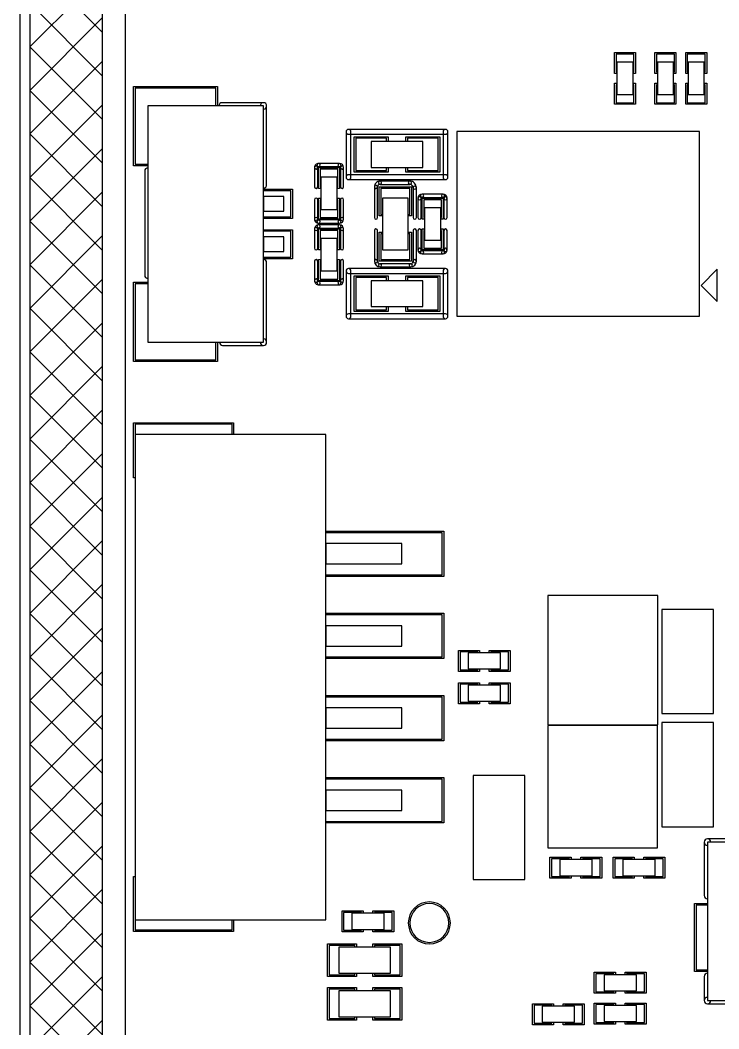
# Model space of a CAD drawing. Header units: millimetres. Extents: x 884 to 1160, y 193 to 343.
# Drawn here: x 1074.36 to 1095.96, y 249.72 to 280.9 of the extents above; entities that cross this region are included whole.
import ezdxf

# ---------------------------------------------------------------- set-up
doc = ezdxf.new("R2010")
doc.units = ezdxf.units.MM
doc.layers.add('', color=7, linetype='Continuous')
doc.layers.add('图层0000', color=7, linetype='Continuous', lineweight=25)

msp = doc.modelspace()

# ---------------------------------------------------------------- hatches: boundary and pattern name
at = {"layer": ''}
h = msp.add_hatch(dxfattribs=at)
h.set_pattern_fill('ANSI37', color=2, scale=0.3)
h.set_pattern_definition([(45, (1074.6578, 219.4562), (-0.673519, 0.673519), []), (135, (1074.6578, 219.4562), (-0.673519, -0.673519), [])])
edge = h.paths.add_edge_path()
edge.add_arc((1076.858, 221.656), 2.2, 180, 270)
edge.add_line((1076.858, 219.456), (1132.858, 219.456))
edge.add_arc((1132.858, 221.656), 2.2, 270, 360)
edge.add_line((1135.058, 221.656), (1135.058, 309.096))
edge.add_arc((1132.858, 309.096), 2.2, 0, 90)
edge.add_line((1132.858, 311.296), (1076.858, 311.296))
edge.add_arc((1076.858, 309.096), 2.2, 90, 180)
edge.add_line((1074.658, 309.096), (1074.658, 221.656))
h.paths.add_polyline_path([(1076.908, 220.946), (1132.808, 220.946), (1132.808, 305.296), (1076.908, 305.296)], flags=16)

# ---------------------------------------------------------------- linework, layer by layer
at = {"layer": '图层0000', "color": 7, "linetype": 'Continuous', "lineweight": 25}
for p, q in [((1074.358, 221.656), (1074.358, 309.096)), ((1074.658, 309.096), (1074.658, 221.656)), ((1076.908, 220.946), (1076.908, 305.296)), ((1077.608, 304.096), (1077.608, 245.896)), ((1092.733, 279.896), (1093.383, 279.896)), ((1092.733, 279.246), (1092.733, 279.896)), ((1093.333, 279.846), (1092.783, 279.846)), ((1092.783, 279.846), (1092.783, 279.296)), ((1093.333, 279.296), (1093.333, 279.846)), ((1093.383, 279.896), (1093.383, 279.246)), ((1093.983, 279.896), (1094.633, 279.896)), ((1093.983, 279.246), (1093.983, 279.896)), ((1094.583, 279.846), (1094.033, 279.846)), ((1094.033, 279.846), (1094.033, 279.296)), ((1094.583, 279.296), (1094.583, 279.846)), ((1094.633, 279.896), (1094.633, 279.246)), ((1094.933, 279.896), (1095.583, 279.896)), ((1094.933, 279.246), (1094.933, 279.896)), ((1095.533, 279.846), (1094.983, 279.846)), ((1094.983, 279.846), (1094.983, 279.296)), ((1095.533, 279.296), (1095.533, 279.846)), ((1095.583, 279.896), (1095.583, 279.246)), ((1093.308, 279.596), (1092.808, 279.596)), ((1092.808, 279.596), (1092.808, 278.596)), ((1093.308, 278.596), (1093.308, 279.596)), ((1094.558, 279.596), (1094.058, 279.596)), ((1094.058, 279.596), (1094.058, 278.596)), ((1094.558, 278.596), (1094.558, 279.596)), ((1095.508, 279.596), (1095.008, 279.596)), ((1095.008, 279.596), (1095.008, 278.596)), ((1095.508, 278.596), (1095.508, 279.596)), ((1092.808, 279.246), (1092.733, 279.246)), ((1092.783, 279.296), (1092.808, 279.296)), ((1093.308, 279.296), (1093.333, 279.296)), ((1093.383, 279.246), (1093.308, 279.246)), ((1094.058, 279.246), (1093.983, 279.246)), ((1094.033, 279.296), (1094.058, 279.296)), ((1094.558, 279.296), (1094.583, 279.296)), ((1094.633, 279.246), (1094.558, 279.246)), ((1095.008, 279.246), (1094.933, 279.246)), ((1094.983, 279.296), (1095.008, 279.296)), ((1095.508, 279.296), (1095.533, 279.296)), ((1095.583, 279.246), (1095.508, 279.246)), ((1077.858, 278.846), (1080.458, 278.846)), ((1077.858, 276.396), (1077.858, 278.846)), ((1080.408, 278.796), (1077.908, 278.796)), ((1077.908, 278.796), (1077.908, 276.446)), ((1080.408, 278.246), (1080.408, 278.796)), ((1080.458, 278.846), (1080.458, 278.246)), ((1092.733, 278.946), (1092.808, 278.946)), ((1092.733, 278.296), (1092.733, 278.946)), ((1092.808, 278.896), (1092.783, 278.896)), ((1092.783, 278.896), (1092.783, 278.346)), ((1093.308, 278.946), (1093.383, 278.946)), ((1093.333, 278.896), (1093.308, 278.896)), ((1093.333, 278.346), (1093.333, 278.896)), ((1093.383, 278.946), (1093.383, 278.296)), ((1093.983, 278.946), (1094.058, 278.946)), ((1093.983, 278.296), (1093.983, 278.946)), ((1094.058, 278.896), (1094.033, 278.896)), ((1094.033, 278.896), (1094.033, 278.346)), ((1094.558, 278.946), (1094.633, 278.946)), ((1094.583, 278.896), (1094.558, 278.896)), ((1094.583, 278.346), (1094.583, 278.896)), ((1094.633, 278.946), (1094.633, 278.296)), ((1094.933, 278.946), (1095.008, 278.946)), ((1094.933, 278.296), (1094.933, 278.946)), ((1095.008, 278.896), (1094.983, 278.896)), ((1094.983, 278.896), (1094.983, 278.346)), ((1095.508, 278.946), (1095.583, 278.946)), ((1095.533, 278.896), (1095.508, 278.896)), ((1095.533, 278.346), (1095.533, 278.896)), ((1095.583, 278.946), (1095.583, 278.296)), ((1092.808, 278.596), (1093.308, 278.596)), ((1094.058, 278.596), (1094.558, 278.596)), ((1095.008, 278.596), (1095.508, 278.596)), ((1081.878, 278.246), (1078.308, 278.246)), ((1078.308, 278.246), (1078.308, 270.946)), ((1081.878, 278.346), (1080.598, 278.346)), ((1081.878, 270.946), (1081.878, 278.246)), ((1081.978, 275.811), (1081.978, 278.246)), ((1093.383, 278.296), (1092.733, 278.296)), ((1092.783, 278.346), (1093.333, 278.346)), ((1094.633, 278.296), (1093.983, 278.296)), ((1094.033, 278.346), (1094.583, 278.346)), ((1095.583, 278.296), (1094.933, 278.296)), ((1094.983, 278.346), (1095.533, 278.346)), ((1084.433, 277.446), (1084.433, 276.046)), ((1087.508, 277.521), (1084.508, 277.521)), ((1084.583, 276.046), (1084.583, 277.446)), ((1087.433, 277.446), (1087.433, 276.046)), ((1087.583, 276.046), (1087.583, 277.446)), ((1095.358, 277.451), (1087.858, 277.451)), ((1087.858, 277.451), (1087.858, 271.751)), ((1095.358, 271.751), (1095.358, 277.451)), ((1084.508, 277.371), (1087.508, 277.371)), ((1084.683, 277.296), (1085.733, 277.296)), ((1084.683, 276.196), (1084.683, 277.296)), ((1085.683, 277.246), (1084.733, 277.246)), ((1084.733, 277.246), (1084.733, 276.246)), ((1086.808, 277.146), (1085.208, 277.146)), ((1085.208, 277.146), (1085.208, 276.346)), ((1085.683, 277.146), (1085.683, 277.246)), ((1085.733, 277.296), (1085.733, 277.146)), ((1086.283, 277.296), (1087.333, 277.296)), ((1086.283, 277.146), (1086.283, 277.296)), ((1087.283, 277.246), (1086.333, 277.246)), ((1086.333, 277.246), (1086.333, 277.146)), ((1086.808, 276.346), (1086.808, 277.146)), ((1087.283, 276.246), (1087.283, 277.246)), ((1087.333, 277.296), (1087.333, 276.196)), ((1078.308, 276.396), (1077.858, 276.396)), ((1077.908, 276.446), (1078.308, 276.446)), ((1078.208, 276.231), (1078.208, 273.011)), ((1083.457, 276.344), (1083.457, 275.747)), ((1083.557, 275.747), (1083.557, 276.344)), ((1083.583, 276.346), (1084.233, 276.346)), ((1083.583, 275.696), (1083.583, 276.346)), ((1084.231, 276.471), (1083.584, 276.471)), ((1083.584, 276.371), (1084.231, 276.371)), ((1084.183, 276.296), (1083.633, 276.296)), ((1083.633, 276.296), (1083.633, 275.746)), ((1084.183, 275.746), (1084.183, 276.296)), ((1084.233, 276.346), (1084.233, 275.696)), ((1084.258, 276.344), (1084.258, 275.747)), ((1084.358, 275.747), (1084.358, 276.344)), ((1085.733, 276.196), (1084.683, 276.196)), ((1084.733, 276.246), (1085.683, 276.246)), ((1085.208, 276.346), (1086.808, 276.346)), ((1085.683, 276.246), (1085.683, 276.346)), ((1085.733, 276.346), (1085.733, 276.196)), ((1086.283, 276.196), (1086.283, 276.346)), ((1087.333, 276.196), (1086.283, 276.196)), ((1086.333, 276.346), (1086.333, 276.246)), ((1086.333, 276.246), (1087.283, 276.246)), ((1084.158, 276.046), (1083.658, 276.046)), ((1083.658, 276.046), (1083.658, 275.046)), ((1084.158, 275.046), (1084.158, 276.046)), ((1087.508, 276.121), (1084.508, 276.121)), ((1084.508, 275.971), (1087.508, 275.971)), ((1086.408, 275.921), (1085.483, 275.921)), ((1081.878, 275.671), (1082.778, 275.671)), ((1082.728, 275.621), (1081.878, 275.621)), ((1082.728, 274.821), (1082.728, 275.621)), ((1082.778, 275.671), (1082.778, 274.771)), ((1083.658, 275.696), (1083.583, 275.696)), ((1083.633, 275.746), (1083.658, 275.746)), ((1084.158, 275.746), (1084.183, 275.746)), ((1084.233, 275.696), (1084.158, 275.696)), ((1085.308, 275.746), (1085.308, 274.796)), ((1085.408, 274.796), (1085.408, 275.746)), ((1085.458, 275.746), (1086.458, 275.746)), ((1085.458, 274.846), (1085.458, 275.746)), ((1085.483, 275.821), (1086.408, 275.821)), ((1086.408, 275.696), (1085.508, 275.696)), ((1085.508, 275.696), (1085.508, 274.896)), ((1086.408, 274.896), (1086.408, 275.696)), ((1086.458, 275.746), (1086.458, 274.846)), ((1086.508, 275.721), (1086.508, 274.796)), ((1086.608, 274.796), (1086.608, 275.721)), ((1081.878, 275.446), (1081.878, 274.996)), ((1082.508, 275.446), (1081.878, 275.446)), ((1082.508, 274.996), (1082.508, 275.446)), ((1083.457, 275.346), (1083.457, 274.748)), ((1083.557, 274.748), (1083.557, 275.346)), ((1083.583, 275.396), (1083.658, 275.396)), ((1083.583, 274.746), (1083.583, 275.396)), ((1083.658, 275.346), (1083.633, 275.346)), ((1083.633, 275.346), (1083.633, 274.796)), ((1084.158, 275.396), (1084.233, 275.396)), ((1084.183, 275.346), (1084.158, 275.346)), ((1084.183, 274.796), (1084.183, 275.346)), ((1084.233, 275.396), (1084.233, 274.746)), ((1084.258, 275.346), (1084.258, 274.748)), ((1084.358, 274.748), (1084.358, 275.346)), ((1086.358, 275.396), (1085.558, 275.396)), ((1085.558, 275.396), (1085.558, 273.796)), ((1086.358, 273.796), (1086.358, 275.396)), ((1086.657, 275.394), (1086.657, 274.797)), ((1086.757, 274.797), (1086.757, 275.394)), ((1086.783, 275.396), (1087.433, 275.396)), ((1086.783, 274.746), (1086.783, 275.396)), ((1087.431, 275.521), (1086.784, 275.521)), ((1086.784, 275.421), (1087.431, 275.421)), ((1087.383, 275.346), (1086.833, 275.346)), ((1086.833, 275.346), (1086.833, 274.796)), ((1087.383, 274.796), (1087.383, 275.346)), ((1087.433, 275.396), (1087.433, 274.746)), ((1087.458, 275.394), (1087.458, 274.797)), ((1087.558, 274.797), (1087.558, 275.394)), ((1081.878, 274.996), (1082.508, 274.996)), ((1083.658, 275.046), (1084.158, 275.046)), ((1087.358, 275.096), (1086.858, 275.096)), ((1086.858, 275.096), (1086.858, 274.096)), ((1087.358, 274.096), (1087.358, 275.096)), ((1081.878, 274.821), (1082.728, 274.821)), ((1082.778, 274.771), (1081.878, 274.771)), ((1084.233, 274.746), (1083.583, 274.746)), ((1084.231, 274.721), (1083.584, 274.721)), ((1083.633, 274.796), (1084.183, 274.796)), ((1085.558, 274.846), (1085.458, 274.846)), ((1085.508, 274.896), (1085.558, 274.896)), ((1086.358, 274.896), (1086.408, 274.896)), ((1086.458, 274.846), (1086.358, 274.846)), ((1086.858, 274.746), (1086.783, 274.746)), ((1086.833, 274.796), (1086.858, 274.796)), ((1087.358, 274.796), (1087.383, 274.796)), ((1087.433, 274.746), (1087.358, 274.746)), ((1081.878, 274.421), (1082.778, 274.421)), ((1082.728, 274.371), (1081.878, 274.371)), ((1082.728, 273.571), (1082.728, 274.371)), ((1082.778, 274.421), (1082.778, 273.521)), ((1083.457, 274.444), (1083.457, 273.847)), ((1083.557, 273.847), (1083.557, 274.444)), ((1083.583, 274.446), (1084.233, 274.446)), ((1083.583, 273.796), (1083.583, 274.446)), ((1083.584, 274.621), (1084.231, 274.621)), ((1084.231, 274.571), (1083.584, 274.571)), ((1083.584, 274.471), (1084.231, 274.471)), ((1084.183, 274.396), (1083.633, 274.396)), ((1083.633, 274.396), (1083.633, 273.846)), ((1084.183, 273.846), (1084.183, 274.396)), ((1084.233, 274.446), (1084.233, 273.796)), ((1084.258, 274.444), (1084.258, 273.847)), ((1084.358, 273.847), (1084.358, 274.444)), ((1085.308, 274.396), (1085.308, 273.446)), ((1085.408, 273.446), (1085.408, 274.396)), ((1085.458, 274.346), (1085.558, 274.346)), ((1085.458, 273.446), (1085.458, 274.346)), ((1086.358, 274.346), (1086.458, 274.346)), ((1086.458, 274.346), (1086.458, 273.446)), ((1086.508, 274.396), (1086.508, 273.446)), ((1086.608, 273.446), (1086.608, 274.396)), ((1086.657, 274.396), (1086.657, 273.798)), ((1086.757, 273.798), (1086.757, 274.396)), ((1086.783, 274.446), (1086.858, 274.446)), ((1086.783, 273.796), (1086.783, 274.446)), ((1086.858, 274.396), (1086.833, 274.396)), ((1086.833, 274.396), (1086.833, 273.846)), ((1087.358, 274.446), (1087.433, 274.446)), ((1087.383, 274.396), (1087.358, 274.396)), ((1087.383, 273.846), (1087.383, 274.396)), ((1087.433, 274.446), (1087.433, 273.796)), ((1087.458, 274.396), (1087.458, 273.798)), ((1087.558, 273.798), (1087.558, 274.396)), ((1081.878, 274.196), (1081.878, 273.746)), ((1082.508, 274.196), (1081.878, 274.196)), ((1082.508, 273.746), (1082.508, 274.196)), ((1084.158, 274.146), (1083.658, 274.146)), ((1083.658, 274.146), (1083.658, 273.146)), ((1084.158, 273.146), (1084.158, 274.146)), ((1085.558, 274.296), (1085.508, 274.296)), ((1085.508, 274.296), (1085.508, 273.496)), ((1086.408, 274.296), (1086.358, 274.296)), ((1086.408, 273.496), (1086.408, 274.296)), ((1086.858, 274.096), (1087.358, 274.096)), ((1081.878, 273.746), (1082.508, 273.746)), ((1083.658, 273.796), (1083.583, 273.796)), ((1083.633, 273.846), (1083.658, 273.846)), ((1084.158, 273.846), (1084.183, 273.846)), ((1084.233, 273.796), (1084.158, 273.796)), ((1085.558, 273.796), (1086.358, 273.796)), ((1087.433, 273.796), (1086.783, 273.796)), ((1087.431, 273.771), (1086.784, 273.771)), ((1086.833, 273.846), (1087.383, 273.846)), ((1081.878, 273.571), (1082.728, 273.571)), ((1082.778, 273.521), (1081.878, 273.521)), ((1081.978, 270.946), (1081.978, 273.401)), ((1083.457, 273.446), (1083.457, 272.848)), ((1083.557, 272.848), (1083.557, 273.446)), ((1083.583, 273.496), (1083.658, 273.496)), ((1083.583, 272.846), (1083.583, 273.496)), ((1083.658, 273.446), (1083.633, 273.446)), ((1083.633, 273.446), (1083.633, 272.896)), ((1084.158, 273.496), (1084.233, 273.496)), ((1084.183, 273.446), (1084.158, 273.446)), ((1084.183, 272.896), (1084.183, 273.446)), ((1084.233, 273.496), (1084.233, 272.846)), ((1084.258, 273.446), (1084.258, 272.848)), ((1084.358, 272.848), (1084.358, 273.446)), ((1086.458, 273.446), (1085.458, 273.446)), ((1085.508, 273.496), (1086.408, 273.496)), ((1086.784, 273.671), (1087.431, 273.671)), ((1083.658, 273.146), (1084.158, 273.146)), ((1084.433, 273.146), (1084.433, 271.746)), ((1087.508, 273.221), (1084.508, 273.221)), ((1084.583, 271.746), (1084.583, 273.146)), ((1086.433, 273.371), (1085.483, 273.371)), ((1085.483, 273.271), (1086.433, 273.271)), ((1087.433, 273.146), (1087.433, 271.746)), ((1087.583, 271.746), (1087.583, 273.146)), ((1095.908, 273.201), (1095.408, 272.701)), ((1095.908, 272.201), (1095.908, 273.201)), ((1077.858, 272.796), (1078.308, 272.796)), ((1077.858, 270.346), (1077.858, 272.796)), ((1084.233, 272.846), (1083.583, 272.846)), ((1084.231, 272.821), (1083.584, 272.821)), ((1083.633, 272.896), (1084.183, 272.896)), ((1084.508, 273.071), (1087.508, 273.071)), ((1084.683, 272.996), (1085.733, 272.996)), ((1084.683, 271.896), (1084.683, 272.996)), ((1085.683, 272.946), (1084.733, 272.946)), ((1084.733, 272.946), (1084.733, 271.946)), ((1086.808, 272.846), (1085.208, 272.846)), ((1085.208, 272.846), (1085.208, 272.046)), ((1085.683, 272.846), (1085.683, 272.946)), ((1085.733, 272.996), (1085.733, 272.846)), ((1086.283, 272.996), (1087.333, 272.996)), ((1086.283, 272.846), (1086.283, 272.996)), ((1087.283, 272.946), (1086.333, 272.946)), ((1086.333, 272.946), (1086.333, 272.846)), ((1086.808, 272.046), (1086.808, 272.846)), ((1087.283, 271.946), (1087.283, 272.946)), ((1087.333, 272.996), (1087.333, 271.896)), ((1078.308, 272.746), (1077.908, 272.746)), ((1077.908, 272.746), (1077.908, 270.396)), ((1083.584, 272.721), (1084.231, 272.721)), ((1095.408, 272.701), (1095.908, 272.201)), ((1085.733, 271.896), (1084.683, 271.896)), ((1084.733, 271.946), (1085.683, 271.946)), ((1085.208, 272.046), (1086.808, 272.046)), ((1085.683, 271.946), (1085.683, 272.046)), ((1085.733, 272.046), (1085.733, 271.896)), ((1086.283, 271.896), (1086.283, 272.046)), ((1087.333, 271.896), (1086.283, 271.896)), ((1086.333, 272.046), (1086.333, 271.946)), ((1086.333, 271.946), (1087.283, 271.946)), ((1087.508, 271.821), (1084.508, 271.821)), ((1084.508, 271.671), (1087.508, 271.671)), ((1087.858, 271.751), (1095.358, 271.751)), ((1078.308, 270.946), (1081.878, 270.946)), ((1080.408, 270.396), (1080.408, 270.946)), ((1080.458, 270.946), (1080.458, 270.346)), ((1080.618, 270.846), (1081.878, 270.846)), ((1080.458, 270.346), (1077.858, 270.346)), ((1077.908, 270.396), (1080.408, 270.396)), ((1077.858, 268.456), (1080.958, 268.456)), ((1077.858, 266.756), (1077.858, 268.456)), ((1080.908, 268.406), (1077.908, 268.406)), ((1077.908, 268.406), (1077.908, 268.096)), ((1080.908, 268.096), (1080.908, 268.406)), ((1080.958, 268.456), (1080.958, 268.096)), ((1083.808, 268.096), (1077.908, 268.096)), ((1077.908, 268.096), (1077.908, 253.096)), ((1083.808, 253.096), (1083.808, 268.096)), ((1077.908, 266.756), (1077.858, 266.756)), ((1083.808, 265.106), (1087.458, 265.106)), ((1087.408, 265.056), (1083.808, 265.056)), ((1087.408, 263.756), (1087.408, 265.056)), ((1087.458, 265.106), (1087.458, 263.706)), ((1086.158, 264.721), (1083.808, 264.721)), ((1083.808, 264.721), (1083.808, 264.091)), ((1086.158, 264.091), (1086.158, 264.721)), ((1083.808, 264.091), (1086.158, 264.091)), ((1083.808, 263.756), (1087.408, 263.756)), ((1087.458, 263.706), (1083.808, 263.706)), ((1094.068, 263.116), (1090.668, 263.116)), ((1090.668, 263.116), (1090.668, 259.116)), ((1094.068, 259.116), (1094.068, 263.116)), ((1083.808, 262.566), (1087.458, 262.566)), ((1087.408, 262.516), (1083.808, 262.516)), ((1087.408, 261.216), (1087.408, 262.516)), ((1087.458, 262.566), (1087.458, 261.166)), ((1094.198, 262.686), (1094.198, 259.466)), ((1095.798, 262.686), (1094.198, 262.686)), ((1095.798, 259.466), (1095.798, 262.686)), ((1086.158, 262.181), (1083.808, 262.181)), ((1083.808, 262.181), (1083.808, 261.551)), ((1086.158, 261.551), (1086.158, 262.181)), ((1083.808, 261.551), (1086.158, 261.551)), ((1087.908, 261.421), (1088.558, 261.421)), ((1087.908, 260.771), (1087.908, 261.421)), ((1088.508, 261.371), (1087.958, 261.371)), ((1087.958, 261.371), (1087.958, 260.821)), ((1089.208, 261.346), (1088.208, 261.346)), ((1088.208, 261.346), (1088.208, 260.846)), ((1088.508, 261.346), (1088.508, 261.371)), ((1088.558, 261.421), (1088.558, 261.346)), ((1088.858, 261.421), (1089.508, 261.421)), ((1088.858, 261.346), (1088.858, 261.421)), ((1089.458, 261.371), (1088.908, 261.371)), ((1088.908, 261.371), (1088.908, 261.346)), ((1089.208, 260.846), (1089.208, 261.346)), ((1089.458, 260.821), (1089.458, 261.371)), ((1089.508, 261.421), (1089.508, 260.771)), ((1083.808, 261.216), (1087.408, 261.216)), ((1087.458, 261.166), (1083.808, 261.166)), ((1088.558, 260.771), (1087.908, 260.771)), ((1087.958, 260.821), (1088.508, 260.821)), ((1088.208, 260.846), (1089.208, 260.846)), ((1088.508, 260.821), (1088.508, 260.846)), ((1088.558, 260.846), (1088.558, 260.771)), ((1088.858, 260.771), (1088.858, 260.846)), ((1089.508, 260.771), (1088.858, 260.771)), ((1088.908, 260.846), (1088.908, 260.821)), ((1088.908, 260.821), (1089.458, 260.821)), ((1087.908, 260.421), (1088.558, 260.421)), ((1087.908, 259.771), (1087.908, 260.421)), ((1088.508, 260.371), (1087.958, 260.371)), ((1087.958, 260.371), (1087.958, 259.821)), ((1089.208, 260.346), (1088.208, 260.346)), ((1088.208, 260.346), (1088.208, 259.846)), ((1088.508, 260.346), (1088.508, 260.371)), ((1088.558, 260.421), (1088.558, 260.346)), ((1088.858, 260.421), (1089.508, 260.421)), ((1088.858, 260.346), (1088.858, 260.421)), ((1089.458, 260.371), (1088.908, 260.371)), ((1088.908, 260.371), (1088.908, 260.346)), ((1089.208, 259.846), (1089.208, 260.346)), ((1089.458, 259.821), (1089.458, 260.371)), ((1089.508, 260.421), (1089.508, 259.771)), ((1083.808, 260.026), (1087.458, 260.026)), ((1087.458, 260.026), (1087.458, 258.626)), ((1087.408, 259.976), (1083.808, 259.976)), ((1087.408, 258.676), (1087.408, 259.976)), ((1088.558, 259.771), (1087.908, 259.771)), ((1087.958, 259.821), (1088.508, 259.821)), ((1088.208, 259.846), (1089.208, 259.846)), ((1088.508, 259.821), (1088.508, 259.846)), ((1088.558, 259.846), (1088.558, 259.771)), ((1088.858, 259.771), (1088.858, 259.846)), ((1089.508, 259.771), (1088.858, 259.771)), ((1088.908, 259.846), (1088.908, 259.821)), ((1088.908, 259.821), (1089.458, 259.821)), ((1086.158, 259.641), (1083.808, 259.641)), ((1083.808, 259.641), (1083.808, 259.011)), ((1086.158, 259.011), (1086.158, 259.641)), ((1094.198, 259.466), (1095.798, 259.466)), ((1090.668, 259.116), (1094.068, 259.116)), ((1094.058, 259.096), (1090.668, 259.096)), ((1090.668, 259.096), (1090.668, 255.316)), ((1094.058, 255.316), (1094.058, 259.096)), ((1094.198, 259.186), (1094.198, 255.966)), ((1095.798, 259.186), (1094.198, 259.186)), ((1095.798, 255.966), (1095.798, 259.186)), ((1083.808, 259.011), (1086.158, 259.011)), ((1083.808, 258.676), (1087.408, 258.676)), ((1087.458, 258.626), (1083.808, 258.626)), ((1089.958, 257.556), (1088.358, 257.556)), ((1088.358, 257.556), (1088.358, 254.336)), ((1089.958, 254.336), (1089.958, 257.556)), ((1083.808, 257.486), (1087.458, 257.486)), ((1087.408, 257.436), (1083.808, 257.436)), ((1087.408, 256.136), (1087.408, 257.436)), ((1087.458, 257.486), (1087.458, 256.086)), ((1086.158, 257.101), (1083.808, 257.101)), ((1083.808, 257.101), (1083.808, 256.471)), ((1086.158, 256.471), (1086.158, 257.101)), ((1083.808, 256.471), (1086.158, 256.471)), ((1083.808, 256.136), (1087.408, 256.136)), ((1087.458, 256.086), (1083.808, 256.086)), ((1094.198, 255.966), (1095.798, 255.966)), ((1090.668, 255.316), (1094.058, 255.316)), ((1095.508, 255.496), (1095.508, 253.846)), ((1097.308, 255.596), (1095.608, 255.596)), ((1114.208, 255.496), (1095.608, 255.496)), ((1095.608, 255.496), (1095.608, 250.596)), ((1090.738, 255.031), (1091.388, 255.031)), ((1090.738, 254.381), (1090.738, 255.031)), ((1091.388, 255.031), (1091.388, 254.956)), ((1091.688, 255.031), (1092.338, 255.031)), ((1091.688, 254.956), (1091.688, 255.031)), ((1092.338, 255.031), (1092.338, 254.381)), ((1092.688, 255.031), (1093.338, 255.031)), ((1092.688, 254.381), (1092.688, 255.031)), ((1093.338, 255.031), (1093.338, 254.956)), ((1093.638, 255.031), (1094.288, 255.031)), ((1093.638, 254.956), (1093.638, 255.031)), ((1094.288, 255.031), (1094.288, 254.381)), ((1091.338, 254.981), (1090.788, 254.981)), ((1090.788, 254.981), (1090.788, 254.431)), ((1092.038, 254.956), (1091.038, 254.956)), ((1091.038, 254.956), (1091.038, 254.456)), ((1091.338, 254.956), (1091.338, 254.981)), ((1092.288, 254.981), (1091.738, 254.981)), ((1091.738, 254.981), (1091.738, 254.956)), ((1092.038, 254.456), (1092.038, 254.956)), ((1092.288, 254.431), (1092.288, 254.981)), ((1093.288, 254.981), (1092.738, 254.981)), ((1092.738, 254.981), (1092.738, 254.431)), ((1093.988, 254.956), (1092.988, 254.956)), ((1092.988, 254.956), (1092.988, 254.456)), ((1093.288, 254.956), (1093.288, 254.981)), ((1094.238, 254.981), (1093.688, 254.981)), ((1093.688, 254.981), (1093.688, 254.956)), ((1093.988, 254.456), (1093.988, 254.956)), ((1094.238, 254.431), (1094.238, 254.981)), ((1077.858, 254.436), (1077.908, 254.436)), ((1077.858, 252.736), (1077.858, 254.436)), ((1091.388, 254.381), (1090.738, 254.381)), ((1090.788, 254.431), (1091.338, 254.431)), ((1091.038, 254.456), (1092.038, 254.456)), ((1091.338, 254.431), (1091.338, 254.456)), ((1091.388, 254.456), (1091.388, 254.381)), ((1091.688, 254.381), (1091.688, 254.456)), ((1092.338, 254.381), (1091.688, 254.381)), ((1091.738, 254.456), (1091.738, 254.431)), ((1091.738, 254.431), (1092.288, 254.431)), ((1093.338, 254.381), (1092.688, 254.381)), ((1092.738, 254.431), (1093.288, 254.431)), ((1092.988, 254.456), (1093.988, 254.456)), ((1093.288, 254.431), (1093.288, 254.456)), ((1093.338, 254.456), (1093.338, 254.381)), ((1093.638, 254.381), (1093.638, 254.456)), ((1094.288, 254.381), (1093.638, 254.381)), ((1093.688, 254.456), (1093.688, 254.431)), ((1093.688, 254.431), (1094.238, 254.431)), ((1088.358, 254.336), (1089.958, 254.336)), ((1095.208, 253.596), (1095.608, 253.596)), ((1095.208, 251.496), (1095.208, 253.596)), ((1095.608, 253.546), (1095.258, 253.546)), ((1095.258, 253.546), (1095.258, 251.546)), ((1084.308, 253.371), (1084.958, 253.371)), ((1084.308, 252.721), (1084.308, 253.371)), ((1084.908, 253.321), (1084.358, 253.321)), ((1084.358, 253.321), (1084.358, 252.771)), ((1085.608, 253.296), (1084.608, 253.296)), ((1084.608, 253.296), (1084.608, 252.796)), ((1084.908, 253.296), (1084.908, 253.321)), ((1084.958, 253.371), (1084.958, 253.296)), ((1085.258, 253.371), (1085.908, 253.371)), ((1085.258, 253.296), (1085.258, 253.371)), ((1085.858, 253.321), (1085.308, 253.321)), ((1085.308, 253.321), (1085.308, 253.296)), ((1085.608, 252.796), (1085.608, 253.296)), ((1085.858, 252.771), (1085.858, 253.321)), ((1085.908, 253.371), (1085.908, 252.721)), ((1077.908, 253.096), (1077.908, 252.786)), ((1077.908, 253.096), (1083.808, 253.096)), ((1080.908, 252.786), (1080.908, 253.096)), ((1080.958, 253.096), (1080.958, 252.736)), ((1080.958, 252.736), (1077.858, 252.736)), ((1077.908, 252.786), (1080.908, 252.786)), ((1084.958, 252.721), (1084.308, 252.721)), ((1084.358, 252.771), (1084.908, 252.771)), ((1084.608, 252.796), (1085.608, 252.796)), ((1084.908, 252.771), (1084.908, 252.796)), ((1084.958, 252.796), (1084.958, 252.721)), ((1085.258, 252.721), (1085.258, 252.796)), ((1085.908, 252.721), (1085.258, 252.721)), ((1085.308, 252.796), (1085.308, 252.771)), ((1085.308, 252.771), (1085.858, 252.771)), ((1083.858, 252.346), (1084.758, 252.346)), ((1083.858, 251.346), (1083.858, 252.346)), ((1084.708, 252.296), (1083.908, 252.296)), ((1083.908, 252.296), (1083.908, 251.396)), ((1085.808, 252.246), (1084.208, 252.246)), ((1084.208, 252.246), (1084.208, 251.446)), ((1084.708, 252.246), (1084.708, 252.296)), ((1084.758, 252.346), (1084.758, 252.246)), ((1085.258, 252.346), (1086.158, 252.346)), ((1085.258, 252.246), (1085.258, 252.346)), ((1086.108, 252.296), (1085.308, 252.296)), ((1085.308, 252.296), (1085.308, 252.246)), ((1085.808, 251.446), (1085.808, 252.246)), ((1086.108, 251.396), (1086.108, 252.296)), ((1086.158, 252.346), (1086.158, 251.346)), ((1084.758, 251.346), (1083.858, 251.346)), ((1083.908, 251.396), (1084.708, 251.396)), ((1084.208, 251.446), (1085.808, 251.446)), ((1084.708, 251.396), (1084.708, 251.446)), ((1084.758, 251.446), (1084.758, 251.346)), ((1085.258, 251.346), (1085.258, 251.446)), ((1086.158, 251.346), (1085.258, 251.346)), ((1085.308, 251.446), (1085.308, 251.396)), ((1085.308, 251.396), (1086.108, 251.396)), ((1092.108, 251.471), (1092.758, 251.471)), ((1092.108, 250.821), (1092.108, 251.471)), ((1092.708, 251.421), (1092.158, 251.421)), ((1092.158, 251.421), (1092.158, 250.871)), ((1093.408, 251.396), (1092.408, 251.396)), ((1092.408, 251.396), (1092.408, 250.896)), ((1092.708, 251.396), (1092.708, 251.421)), ((1092.758, 251.471), (1092.758, 251.396)), ((1093.058, 251.471), (1093.708, 251.471)), ((1093.058, 251.396), (1093.058, 251.471)), ((1093.658, 251.421), (1093.108, 251.421)), ((1093.108, 251.421), (1093.108, 251.396)), ((1093.408, 250.896), (1093.408, 251.396)), ((1093.658, 250.871), (1093.658, 251.421)), ((1093.708, 251.471), (1093.708, 250.821)), ((1095.608, 251.496), (1095.208, 251.496)), ((1095.258, 251.546), (1095.608, 251.546)), ((1095.508, 251.346), (1095.508, 250.596)), ((1083.858, 250.996), (1084.758, 250.996)), ((1083.858, 249.996), (1083.858, 250.996)), ((1084.708, 250.946), (1083.908, 250.946)), ((1083.908, 250.946), (1083.908, 250.046)), ((1084.708, 250.896), (1084.708, 250.946)), ((1084.758, 250.996), (1084.758, 250.896)), ((1085.258, 250.996), (1086.158, 250.996)), ((1085.258, 250.896), (1085.258, 250.996)), ((1086.108, 250.946), (1085.308, 250.946)), ((1085.308, 250.946), (1085.308, 250.896)), ((1086.108, 250.046), (1086.108, 250.946)), ((1086.158, 250.996), (1086.158, 249.996)), ((1085.808, 250.896), (1084.208, 250.896)), ((1084.208, 250.896), (1084.208, 250.096)), ((1085.808, 250.096), (1085.808, 250.896)), ((1092.758, 250.821), (1092.108, 250.821)), ((1092.158, 250.871), (1092.708, 250.871)), ((1092.408, 250.896), (1093.408, 250.896)), ((1092.708, 250.871), (1092.708, 250.896)), ((1092.758, 250.896), (1092.758, 250.821)), ((1093.058, 250.821), (1093.058, 250.896)), ((1093.708, 250.821), (1093.058, 250.821)), ((1093.108, 250.896), (1093.108, 250.871)), ((1093.108, 250.871), (1093.658, 250.871)), ((1090.198, 250.501), (1090.848, 250.501)), ((1090.198, 249.851), (1090.198, 250.501)), ((1090.798, 250.451), (1090.248, 250.451)), ((1090.248, 250.451), (1090.248, 249.901)), ((1091.498, 250.426), (1090.498, 250.426)), ((1090.498, 250.426), (1090.498, 249.926)), ((1090.798, 250.426), (1090.798, 250.451)), ((1090.848, 250.501), (1090.848, 250.426)), ((1091.148, 250.501), (1091.798, 250.501)), ((1091.148, 250.426), (1091.148, 250.501)), ((1091.748, 250.451), (1091.198, 250.451)), ((1091.198, 250.451), (1091.198, 250.426)), ((1091.498, 249.926), (1091.498, 250.426)), ((1091.748, 249.901), (1091.748, 250.451)), ((1091.798, 250.501), (1091.798, 249.851)), ((1092.108, 250.521), (1092.758, 250.521)), ((1092.108, 249.871), (1092.108, 250.521)), ((1092.708, 250.471), (1092.158, 250.471)), ((1092.158, 250.471), (1092.158, 249.921)), ((1093.408, 250.446), (1092.408, 250.446)), ((1092.408, 250.446), (1092.408, 249.946)), ((1092.708, 250.446), (1092.708, 250.471)), ((1092.758, 250.521), (1092.758, 250.446)), ((1093.058, 250.521), (1093.708, 250.521)), ((1093.058, 250.446), (1093.058, 250.521)), ((1093.658, 250.471), (1093.108, 250.471)), ((1093.108, 250.471), (1093.108, 250.446)), ((1093.408, 249.946), (1093.408, 250.446)), ((1093.658, 249.921), (1093.658, 250.471)), ((1093.708, 250.521), (1093.708, 249.871)), ((1095.608, 250.596), (1114.208, 250.596)), ((1095.608, 250.496), (1097.108, 250.496)), ((1083.908, 250.046), (1084.708, 250.046)), ((1084.208, 250.096), (1085.808, 250.096)), ((1084.708, 250.046), (1084.708, 250.096)), ((1084.758, 250.096), (1084.758, 249.996)), ((1085.258, 249.996), (1085.258, 250.096)), ((1085.308, 250.096), (1085.308, 250.046)), ((1085.308, 250.046), (1086.108, 250.046)), ((1084.758, 249.996), (1083.858, 249.996)), ((1086.158, 249.996), (1085.258, 249.996)), ((1090.848, 249.851), (1090.198, 249.851)), ((1090.248, 249.901), (1090.798, 249.901)), ((1090.498, 249.926), (1091.498, 249.926)), ((1090.798, 249.901), (1090.798, 249.926)), ((1090.848, 249.926), (1090.848, 249.851)), ((1091.148, 249.851), (1091.148, 249.926)), ((1091.798, 249.851), (1091.148, 249.851)), ((1091.198, 249.926), (1091.198, 249.901)), ((1091.198, 249.901), (1091.748, 249.901)), ((1092.758, 249.871), (1092.108, 249.871)), ((1092.158, 249.921), (1092.708, 249.921)), ((1092.408, 249.946), (1093.408, 249.946)), ((1092.708, 249.921), (1092.708, 249.946)), ((1092.758, 249.946), (1092.758, 249.871)), ((1093.058, 249.871), (1093.058, 249.946)), ((1093.708, 249.871), (1093.058, 249.871)), ((1093.108, 249.946), (1093.108, 249.921)), ((1093.108, 249.921), (1093.658, 249.921))]:
    msp.add_line(p, q, dxfattribs=at)
for centre, radius, start, end in [((1080.598, 278.246), 0.1, 90, 180), ((1081.878, 278.246), 0.1, 0, 180), ((1081.878, 278.246), 0.1, 270, 90), ((1084.508, 277.446), 0.075, 0, 180), ((1084.508, 277.446), 0.075, 90, 270), ((1087.508, 277.446), 0.075, 0, 180), ((1087.508, 277.446), 0.075, 270, 90), ((1078.308, 276.231), 0.1, 90, 180), ((1083.584, 276.344), 0.127, 89.9997, 180), ((1083.507, 276.344), 0.05, 0, 180), ((1083.507, 276.344), 0.05, 180, 0), ((1083.584, 276.421), 0.05, 90, 270), ((1083.584, 276.344), 0.027, 89.999, 179.9997), ((1083.584, 276.421), 0.05, 270, 90), ((1084.231, 276.421), 0.05, 90, 270), ((1084.231, 276.421), 0.05, 270, 90), ((1084.231, 276.344), 0.127, 0.0004, 89.9999), ((1084.231, 276.344), 0.027, 359.9981, 90.0032), ((1084.308, 276.344), 0.05, 0, 180), ((1084.308, 276.344), 0.05, 180, 0), ((1084.508, 276.046), 0.075, 90, 270), ((1084.508, 276.046), 0.075, 180, 0), ((1085.483, 275.746), 0.175, 89.9991, 180.0009), ((1085.483, 275.871), 0.05, 90, 270), ((1085.483, 275.871), 0.05, 270, 90), ((1086.408, 275.871), 0.05, 90, 270), ((1086.408, 275.721), 0.2, 359.9993, 90.0007), ((1086.408, 275.871), 0.05, 270, 90), ((1087.508, 276.046), 0.075, 180, 0), ((1087.508, 276.046), 0.075, 270, 90), ((1081.878, 275.811), 0.1, 270, 0), ((1083.507, 275.747), 0.05, 180, 0), ((1084.308, 275.747), 0.05, 180, 0), ((1085.358, 275.746), 0.05, 0, 180), ((1085.358, 275.746), 0.05, 180, 0), ((1085.483, 275.746), 0.075, 89.9981, 180.0019), ((1086.408, 275.721), 0.1, 0.0004, 89.9996), ((1086.558, 275.721), 0.05, 0, 180), ((1086.558, 275.721), 0.05, 180, 0), ((1083.507, 275.346), 0.05, 0, 180), ((1084.308, 275.346), 0.05, 0, 180), ((1086.784, 275.394), 0.127, 90.0001, 179.9996), ((1086.707, 275.394), 0.05, 0, 180), ((1086.707, 275.394), 0.05, 180, 0), ((1086.784, 275.471), 0.05, 90, 270), ((1086.784, 275.394), 0.027, 89.9968, 180.0019), ((1086.784, 275.471), 0.05, 270, 90), ((1087.431, 275.471), 0.05, 90, 270), ((1087.431, 275.471), 0.05, 270, 90), ((1087.431, 275.394), 0.127, 0.0004, 89.9999), ((1087.431, 275.394), 0.027, 0.0003, 90.001), ((1087.508, 275.394), 0.05, 0, 180), ((1087.508, 275.394), 0.05, 180, 0), ((1083.507, 274.748), 0.05, 0, 180), ((1083.507, 274.748), 0.05, 180, 0), ((1083.584, 274.748), 0.127, 180, 270.0003), ((1083.584, 274.671), 0.05, 90, 270), ((1083.584, 274.748), 0.027, 180.0092, 269.9921), ((1083.584, 274.671), 0.05, 270, 90), ((1084.231, 274.671), 0.05, 90, 270), ((1084.231, 274.748), 0.127, 270.0001, 359.9996), ((1084.231, 274.748), 0.027, 270.0057, 359.993), ((1084.231, 274.671), 0.05, 270, 90), ((1084.308, 274.748), 0.05, 0, 180), ((1084.308, 274.748), 0.05, 180, 0), ((1085.358, 274.796), 0.05, 180, 0), ((1086.558, 274.796), 0.05, 180, 0), ((1086.707, 274.797), 0.05, 180, 0), ((1087.508, 274.797), 0.05, 180, 0), ((1083.584, 274.444), 0.127, 89.9997, 180), ((1083.507, 274.444), 0.05, 0, 180), ((1083.507, 274.444), 0.05, 180, 0), ((1083.584, 274.521), 0.05, 90, 270), ((1083.584, 274.444), 0.027, 89.999, 179.9997), ((1083.584, 274.521), 0.05, 270, 90), ((1084.231, 274.521), 0.05, 90, 270), ((1084.231, 274.521), 0.05, 270, 90), ((1084.231, 274.444), 0.127, 0.0004, 89.9999), ((1084.231, 274.444), 0.027, 359.9981, 90.0032), ((1084.308, 274.444), 0.05, 0, 180), ((1084.308, 274.444), 0.05, 180, 0), ((1085.358, 274.396), 0.05, 0, 180), ((1086.558, 274.396), 0.05, 0, 180), ((1086.707, 274.396), 0.05, 0, 180), ((1087.508, 274.396), 0.05, 0, 180), ((1083.507, 273.847), 0.05, 180, 0), ((1084.308, 273.847), 0.05, 180, 0), ((1086.707, 273.798), 0.05, 0, 180), ((1086.707, 273.798), 0.05, 180, 0), ((1086.784, 273.798), 0.127, 180.0004, 269.9999), ((1086.784, 273.721), 0.05, 90, 270), ((1086.784, 273.798), 0.027, 180.007, 269.9943), ((1086.784, 273.721), 0.05, 270, 90), ((1087.431, 273.721), 0.05, 90, 270), ((1087.431, 273.798), 0.127, 270.0001, 359.9996), ((1087.431, 273.798), 0.027, 270.0079, 359.9908), ((1087.431, 273.721), 0.05, 270, 90), ((1087.508, 273.798), 0.05, 0, 180), ((1087.508, 273.798), 0.05, 180, 0), ((1081.878, 273.401), 0.1, 0, 90), ((1083.507, 273.446), 0.05, 0, 180), ((1084.308, 273.446), 0.05, 0, 180), ((1085.358, 273.446), 0.05, 0, 180), ((1085.483, 273.446), 0.175, 180.0004, 269.9996), ((1085.358, 273.446), 0.05, 180, 0), ((1085.483, 273.446), 0.075, 179.9981, 270.0019), ((1086.433, 273.446), 0.175, 270.0008, 359.9992), ((1086.433, 273.446), 0.075, 269.9981, 0.0019), ((1086.558, 273.446), 0.05, 0, 180), ((1086.558, 273.446), 0.05, 180, 0), ((1084.508, 273.146), 0.075, 0, 180), ((1084.508, 273.146), 0.075, 90, 270), ((1085.483, 273.321), 0.05, 90, 270), ((1085.483, 273.321), 0.05, 270, 90), ((1086.433, 273.321), 0.05, 90, 270), ((1086.433, 273.321), 0.05, 270, 90), ((1087.508, 273.146), 0.075, 0, 180), ((1087.508, 273.146), 0.075, 270, 90), ((1078.308, 273.011), 0.1, 180, 270), ((1083.507, 272.848), 0.05, 0, 180), ((1083.507, 272.848), 0.05, 180, 0), ((1083.584, 272.848), 0.127, 180, 270.0003), ((1083.584, 272.771), 0.05, 90, 270), ((1083.584, 272.848), 0.027, 180.0092, 269.9921), ((1083.584, 272.771), 0.05, 270, 90), ((1084.231, 272.771), 0.05, 90, 270), ((1084.231, 272.848), 0.127, 270.0001, 359.9996), ((1084.231, 272.848), 0.027, 270.0057, 359.993), ((1084.231, 272.771), 0.05, 270, 90), ((1084.308, 272.848), 0.05, 0, 180), ((1084.308, 272.848), 0.05, 180, 0), ((1084.508, 271.746), 0.075, 90, 270), ((1084.508, 271.746), 0.075, 180, 0), ((1087.508, 271.746), 0.075, 180, 0), ((1087.508, 271.746), 0.075, 270, 90), ((1080.618, 270.946), 0.1, 180, 270), ((1081.878, 270.946), 0.1, 180, 0), ((1081.878, 270.946), 0.1, 270, 90), ((1095.608, 255.496), 0.1, 90, 270), ((1095.608, 255.496), 0.1, 0, 180), ((1095.608, 253.846), 0.1, 180, 270), ((1087.008, 252.996), 0.65, 90, 270), ((1087.008, 252.996), 0.6, 90, 270), ((1087.008, 252.996), 0.65, 270, 90), ((1087.008, 252.996), 0.6, 270, 90), ((1095.608, 251.346), 0.1, 90, 180), ((1095.608, 250.596), 0.1, 90, 270), ((1095.608, 250.596), 0.1, 180, 0)]:
    msp.add_arc(centre, radius, start, end, dxfattribs=at)

doc.saveas('drawing.dxf')
